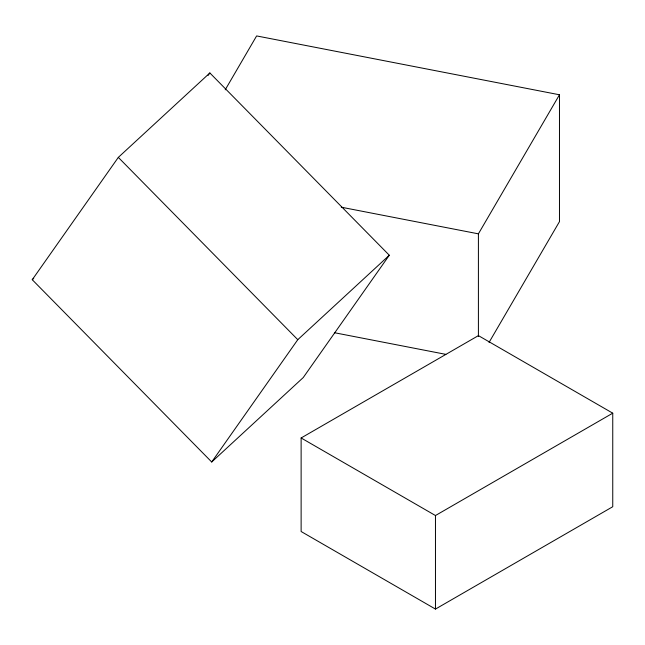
<?xml version="1.0" encoding="UTF-8"?>
<svg xmlns="http://www.w3.org/2000/svg" width="645" height="645" viewBox="0 0 645 645"><rect width="100%" height="100%" fill="white"/><g stroke="black" fill="none" stroke-linecap="round" stroke-linejoin="round"><path stroke-width="0.97" d="M225.21 89.824L256.621 35.927L559.473 94.775L559.473 221.614L489.047 342.439M478.405 336.529L478.405 233.845L559.473 94.775M32.25 279.712L118.317 157.388L209.851 72.95L389.306 255.243L303.239 377.559L211.713 461.997L32.25 279.712L33.725 278.35M208.117 75.409L209.851 72.95M211.713 461.997L297.78 339.681L389.306 255.243M301.126 437.971L478.413 335.618L612.75 413.179L612.75 506.72L435.464 609.074L301.126 531.512L301.126 437.971L435.464 515.532L612.75 413.179M341.286 207.206L478.405 233.845M334.376 332.707L445.856 354.363M118.317 157.388L297.78 339.681M435.464 515.532L435.464 609.074"/></g></svg>
